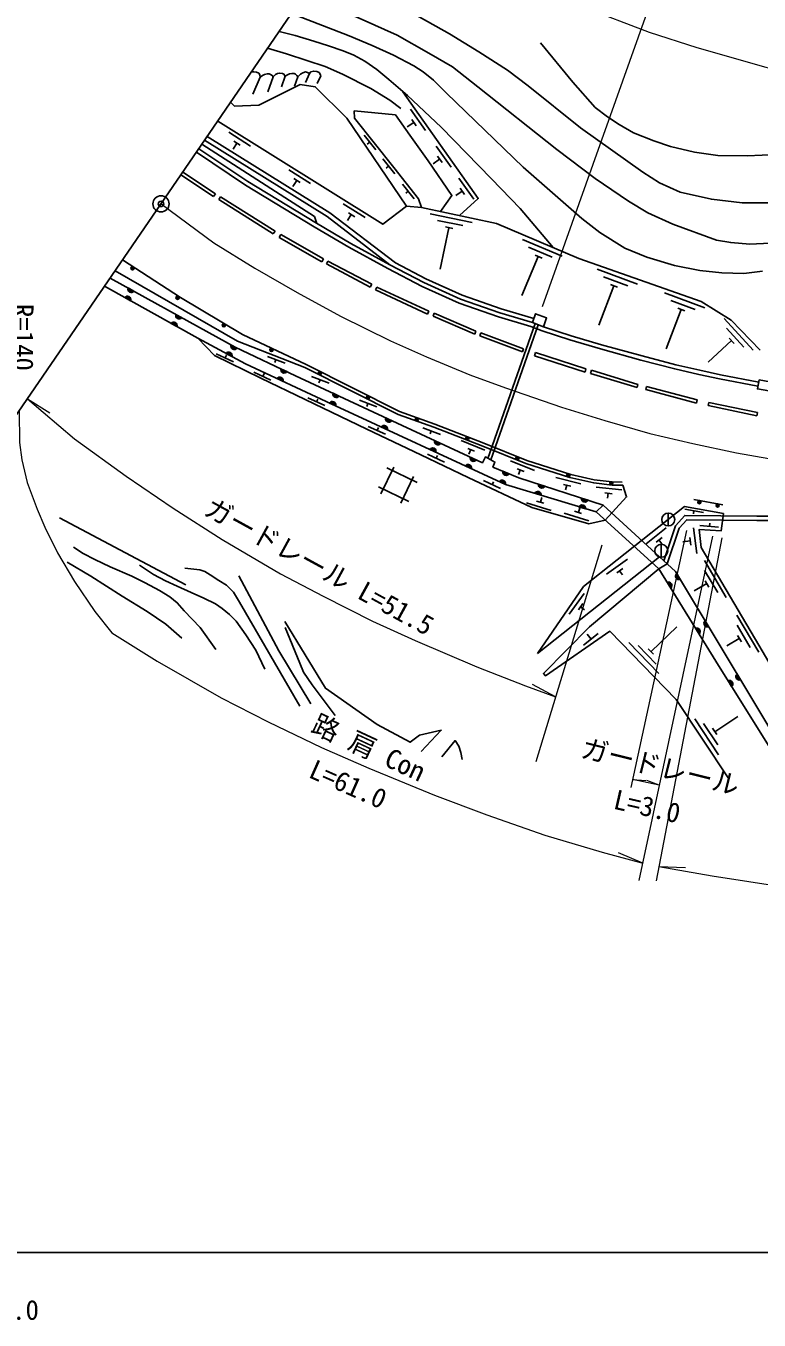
# Model space of a CAD drawing. Units: millimetres at full size, sheet at 1:1000; details may follow other scales. Extents: x 40000 to 680000, y 20000 to 380000.
# Drawn here: x 369752 to 437868, y 198715 to 319064 of the extents above; entities that cross this region are included whole.
import ezdxf
from ezdxf.enums import TextEntityAlignment as Align

# ---------------------------------------------------------------- set-up
doc = ezdxf.new("R2010")
doc.units = ezdxf.units.MM
doc.header["$LTSCALE"] = 1000
doc.header["$PDMODE"] = 32
doc.header["$PDSIZE"] = 500
doc.linetypes.add('CHAIN', pattern=[18.5, 12, -1.5, 3.5, -1.5])
for name, color, linetype, lineweight in [('M-BGD', 7, 'Continuous', 25), ('M-BMK', 2, 'CHAIN', 13), ('M-BMK-OTRS', 5, 'Continuous', 25), ('M-BMK-SRVR', 3, 'Continuous', 25), ('M-STR-HTXT', 7, 'Continuous', 13), ('M-TTL-BAND', 7, 'Continuous', 25)]:
    doc.layers.add(name, color=color, linetype=linetype, lineweight=lineweight)
doc.layers.add('M-OTRS', color=6, linetype='Continuous')
doc.styles.add('ＭＳ ゴシック', font='')
doc.styles.get('ＭＳ ゴシック').set_extended_font_data('MS Gothic')

msp = doc.modelspace()

# ---------------------------------------------------------------- hatches: boundary and pattern name
at = {"layer": 'M-BGD'}
for points in [[(379510, 296523, -1), (379810, 296523, -1)], [(378936, 293809), (379482, 293504, 0.84072)], [(379784, 294391), (379237, 294694, 0.84072)], [(383694, 293786, -1), (383994, 293786, -1)], [(383784, 291098), (383238, 291404, -0.84072)], [(384236, 291928), (383689, 292231, 0.84072)], [(387990, 291231, -1), (388290, 291231, -1)], [(389368, 289102), (388813, 289390, 0.84072)], [(392413, 288936, -1), (392713, 288936, -1)], [(388333, 288609), (388884, 288312, 0.84072)], [(394008, 286913), (393442, 287180, 0.84072)], [(396919, 286757, -1), (397219, 286757, -1)], [(393647, 286004), (393080, 286268, -0.84072)], [(397963, 283996), (398530, 283733, 0.84072)], [(398851, 284640), (398284, 284905, 0.84072)], [(401383, 284504, -1), (401683, 284504, -1)], [(403338, 281506), (402770, 281769, -0.84072)], [(403747, 282347), (403180, 282610, 0.84072)], [(405921, 282459, -1), (406221, 282459, -1)], [(408286, 280241), (407718, 280505, 0.84072)], [(410604, 280707, -1), (410904, 280707, -1)], [(407272, 279684), (407840, 279421, 0.84072)], [(411152, 277887), (410584, 278150, -0.84072)], [(411592, 278708), (411024, 278971, 0.84072)], [(415246, 278851, -1), (415546, 278851, -1)], [(414311, 276424), (413743, 276687, -0.84072)], [(414641, 277414), (414062, 277651, 0.84072)], [(419984, 277263, -1), (420284, 277263, -1)], [(417019, 275601), (417618, 275419, 0.84072)], [(417361, 276452), (417956, 276258, -0.84072)], [(423989, 276529, -1), (424289, 276529, -1)], [(421135, 274350), (421734, 274168, 0.84072)], [(421380, 275144), (421975, 274950, -0.84072)], [(432171, 274778, -1), (432471, 274778, -1)], [(433868, 274467, -1), (434168, 274467, -1)], [(429657, 266789), (429328, 267321, -0.84072)], [(430216, 268128), (430538, 267592, -0.84072)], [(433177, 263195), (432855, 263731, 0.84072)], [(432296, 262516), (431967, 263048, -0.84072)], [(436140, 258252), (435818, 258789, 0.84072)], [(435317, 257640), (434987, 258171, -0.84072)]]:
    msp.add_hatch(color=256, dxfattribs=at).paths.add_polyline_path(points)

# ---------------------------------------------------------------- linework, layer by layer
for p, q in [((391511, 314295), (390841, 312728)), ((392729, 314332), (392229, 312920)), ((393838, 314379), (393491, 313411)), ((395005, 314318), (394718, 313468)), ((396095, 314631), (395737, 313798)), ((406861, 309348), (405474, 311306)), ((405781, 310094), (405176, 309665)), ((406003, 309782), (405598, 310353)), ((390631, 307892), (388601, 309172)), ((389348, 308169), (388992, 307604)), ((389672, 307965), (389080, 308338)), ((402257, 307530), (401163, 308896)), ((401690, 308239), (401462, 308056)), ((409269, 305933), (407881, 307891)), ((408410, 306366), (408006, 306938)), ((396198, 304413), (394168, 305693)), ((404013, 305322), (402918, 306687)), ((403445, 306030), (403218, 305848)), ((408189, 306679), (407583, 306250)), ((387192, 303189), (384149, 305208)), ((387351, 303443), (384318, 305455)), ((394915, 304690), (394559, 304125)), ((395239, 304486), (394647, 304859)), ((411364, 302961), (409977, 304919)), ((387192, 303189), (387351, 303443)), ((405836, 302995), (404741, 304360)), ((405268, 303703), (405040, 303521)), ((410284, 303707), (409679, 303278)), ((410506, 303394), (410101, 303966)), ((387825, 303162), (387669, 302906)), ((392738, 299725), (387669, 302906)), ((392896, 299980), (387825, 303162)), ((401264, 301247), (399233, 302527)), ((399981, 301524), (399625, 300959)), ((400305, 301320), (399712, 301693)), ((411211, 300766), (407296, 301583)), ((410336, 300489), (407987, 300979)), ((392738, 299725), (392896, 299980)), ((409038, 300300), (408236, 296456)), ((409412, 300222), (408727, 300365)), ((393424, 299657), (393272, 299398)), ((397260, 297126), (393272, 299398)), ((397400, 297391), (393424, 299657)), ((419571, 297660), (415883, 299207)), ((418659, 297554), (416446, 298483)), ((384104, 293795), (378739, 297304)), ((397400, 297391), (397260, 297126)), ((417349, 297616), (415829, 293995)), ((417701, 297468), (417056, 297739)), ((397670, 296925), (397806, 297192)), ((401745, 294769), (397670, 296925)), ((401886, 295034), (397806, 297192)), ((426584, 295034), (422835, 296430)), ((401886, 295034), (401745, 294769)), ((424365, 294900), (422995, 291220)), ((425677, 294892), (423428, 295729)), ((424724, 294767), (424068, 295011)), ((378936, 293809), (379482, 293504)), ((379784, 294391), (379237, 294694)), ((402229, 294511), (402363, 294779)), ((407072, 292269), (402229, 294511)), ((407187, 292546), (402363, 294779)), ((432839, 292838), (429090, 294234)), ((407072, 292269), (407187, 292546)), ((430620, 292704), (429249, 289024)), ((431932, 292696), (429683, 293533)), ((430978, 292571), (430322, 292815)), ((383238, 291404), (383784, 291098)), ((384236, 291928), (383689, 292231)), ((407579, 292082), (407691, 292360)), ((411448, 290405), (407579, 292082)), ((411554, 290685), (407691, 292360)), ((412679, 278849), (417074, 291384)), ((412945, 278703), (417354, 291275)), ((437332, 288915), (434624, 291859)), ((411448, 290405), (411554, 290685)), ((412013, 290535), (411913, 290252)), ((415896, 288749), (411913, 290252)), ((415995, 289033), (412013, 290535)), ((436459, 289199), (434834, 290965)), ((389368, 289102), (388813, 289390)), ((415896, 288749), (415995, 289033)), ((435293, 289802), (433123, 287805)), ((435552, 289520), (435078, 290035)), ((387440, 288564), (389028, 287829)), ((388263, 288183), (388386, 288448)), ((388333, 288609), (388884, 288312)), ((393834, 287708), (392199, 288330)), ((392986, 288031), (392882, 287758)), ((416995, 288397), (417087, 288683)), ((421697, 286876), (416995, 288397)), ((421779, 287165), (417087, 288683)), ((390928, 286850), (392517, 286115)), ((391752, 286469), (391875, 286733)), ((394008, 286913), (393442, 287180)), ((397932, 285830), (396296, 286452)), ((421697, 286876), (421779, 287165)), ((422204, 286753), (422283, 287043)), ((426539, 285442), (422204, 286753)), ((426618, 285732), (422283, 287043)), ((393080, 286268), (393647, 286004)), ((397084, 286152), (396980, 285880)), ((426539, 285442), (426618, 285732)), ((427334, 285251), (427408, 285542)), ((432058, 283988), (427334, 285251)), ((432130, 284280), (427408, 285542)), ((395935, 284485), (397523, 283750)), ((396758, 284103), (396881, 284368)), ((398851, 284640), (398284, 284905)), ((402365, 283626), (400730, 284248)), ((432058, 283988), (432130, 284280)), ((433123, 283752), (433187, 284046)), ((437733, 283098), (433187, 284046)), ((397963, 283996), (398530, 283733)), ((401517, 283949), (401413, 283676)), ((437672, 282805), (433123, 283752)), ((437672, 282805), (437733, 283098)), ((401559, 281826), (403147, 281091)), ((402382, 281445), (402505, 281709)), ((402770, 281769), (403338, 281506)), ((403747, 282347), (403180, 282610)), ((408261, 281075), (406625, 281697)), ((407412, 281397), (407309, 281125)), ((408286, 280241), (407718, 280505)), ((412400, 279604), (410181, 280520)), ((407048, 279235), (408636, 278500)), ((407272, 279684), (407840, 279421)), ((411442, 279513), (410795, 279780)), ((411088, 279659), (410914, 279237)), ((403938, 278043), (402738, 275550)), ((407871, 278854), (407994, 279118)), ((410584, 278150), (411152, 277887)), ((411592, 278708), (411024, 278971)), ((416988, 277706), (414770, 278622)), ((403297, 277968), (406111, 276614)), ((405769, 277162), (404569, 274669)), ((414641, 277414), (414062, 277651)), ((416030, 277614), (415383, 277881)), ((415677, 277760), (415502, 277338)), ((421305, 276488), (418978, 277074)), ((402500, 276200), (405314, 274845)), ((412252, 276779), (413840, 276044)), ((413075, 276398), (413198, 276662)), ((413743, 276687), (414311, 276424)), ((417019, 275601), (417618, 275419)), ((417956, 276258), (417361, 276452)), ((420371, 276259), (419692, 276430)), ((420000, 276353), (419889, 275910)), ((425109, 275924), (422722, 276166)), ((424219, 275562), (423522, 275632)), ((423838, 275601), (423792, 275146)), ((416247, 274705), (418538, 273988)), ((417193, 274881), (417861, 274671)), ((417558, 274766), (417695, 275202)), ((421975, 274950), (421380, 275144)), ((422718, 273869), (423388, 274490)), ((431821, 275020), (434490, 274531)), ((372859, 273333), (384619, 267083)), ((419765, 273760), (422055, 273043)), ((420711, 273936), (421379, 273726)), ((421076, 273821), (421212, 274257)), ((421135, 274350), (421734, 274168)), ((429429, 273762), (429429, 272562)), ((432704, 273828), (430978, 274119)), ((431809, 273979), (431760, 273692)), ((429244, 272383), (427364, 270891)), ((432082, 270003), (431770, 272383)), ((432353, 272599), (434098, 272464)), ((433258, 272529), (433280, 272819)), ((428858, 271502), (428310, 271067)), ((428558, 271264), (428842, 270907)), ((428777, 270855), (428777, 269655)), ((431475, 271167), (430796, 271078)), ((431525, 270787), (431434, 271481)), ((417287, 260696), (428609, 269699)), ((425638, 269467), (423690, 268066)), ((425211, 268605), (424643, 268196)), ((424900, 268382), (425167, 268011)), ((434822, 265910), (432787, 269353)), ((434027, 266369), (432806, 268436)), ((429328, 267321), (429657, 266789)), ((430538, 267592), (430216, 268128)), ((433013, 267202), (431850, 266515)), ((433207, 266872), (432851, 267475)), ((421627, 266291), (420221, 264346)), ((421493, 265338), (421083, 264771)), ((421269, 265028), (421639, 264761)), ((433177, 263195), (432855, 263731)), ((437839, 260814), (435804, 264258)), ((421562, 261479), (422930, 262570)), ((422272, 262045), (421908, 262500)), ((427829, 260874), (430213, 263176)), ((431967, 263048), (432296, 262516)), ((437045, 261274), (435824, 263340)), ((436225, 261777), (435869, 262379)), ((425770, 261711), (428548, 258834)), ((426649, 261448), (428316, 259722)), ((434150, 261573), (442181, 248171)), ((436030, 262106), (434868, 261419)), ((427563, 261149), (428049, 260646)), ((441183, 248195), (433856, 259992)), ((436140, 258252), (435818, 258789)), ((434987, 258171), (435317, 257640)), ((431888, 254626), (434099, 251293)), ((432706, 254208), (434032, 252208)), ((433762, 253430), (435890, 254841)), ((433550, 253749), (433937, 253165))]:
    msp.add_line(p, q, dxfattribs=at)
for points in [[(458529, 309193), (454620, 307246), (450681, 305644), (445389, 303868), (441600, 302948), (438835, 302614), (436306, 302625), (433433, 302948), (430544, 303598), (428608, 304465), (427056, 305452), (421273, 309576), (416410, 313495), (414486, 314932), (411835, 316636), (409120, 318330), (406286, 319894), (403217, 321598), (397483, 324688)], [(395653, 322013), (400980, 319669), (404247, 318199), (407196, 316517), (409386, 315249), (411733, 313387), (419087, 307566), (422640, 304881), (425736, 302770), (427524, 301673), (429840, 300617), (433900, 299148), (435232, 298911), (437019, 298772), (438887, 298860), (440534, 299036), (442665, 299714), (445449, 301015), (448985, 302969), (450295, 303691), (453400, 305196), (456005, 306256), (462386, 308723)], [(438196, 296249), (436441, 296048), (434417, 296114), (432348, 296330), (430011, 296785), (427453, 297568), (425396, 298403), (423073, 299859), (421407, 301153), (415959, 305942), (408824, 312799), (407632, 314028), (406665, 314802), (405779, 315360), (403893, 316355), (401932, 317235), (399771, 318149), (394428, 320225)], [(418739, 298444), (415660, 302084), (413010, 304844), (408321, 309652), (405192, 312579), (403482, 314079), (402362, 315003), (401246, 315793), (400232, 316338), (399214, 316759), (397878, 317215), (396516, 317650), (394761, 318155), (393287, 318557)], [(404576, 311390), (403553, 312163), (401812, 313240), (399159, 314575), (397567, 315273), (395855, 315855), (393967, 316464), (392209, 316983)], [(417573, 317484), (420551, 313830), (422626, 311478), (423775, 310597), (424856, 309883), (426188, 309120), (428080, 308388), (429648, 307852), (431860, 307328), (434025, 307023), (436765, 306996), (439533, 307111), (441909, 307541), (449382, 309904)], [(390711, 314795), (390927, 314798), (391189, 314776), (391380, 314669), (391490, 314510), (391511, 314295), (391736, 314443), (391919, 314545), (392165, 314593), (392367, 314591), (392551, 314517), (392671, 314420), (392729, 314332), (392935, 314556), (393124, 314646), (393307, 314677), (393590, 314651), (393717, 314578), (393787, 314480), (393838, 314379), (394057, 314518), (394244, 314595), (394484, 314640), (394685, 314626), (394809, 314566), (394914, 314447), (395005, 314318), (395258, 314580), (395464, 314708), (395728, 314778), (395924, 314744), (396095, 314631), (396211, 314785), (396495, 314863), (396765, 314824), (396990, 314732), (397102, 314590), (397143, 314411), (396816, 313698)], [(387570, 310206), (402916, 300615), (405106, 302309), (399555, 310496), (396635, 313398), (395228, 313613), (391382, 311704), (389146, 311613), (388768, 311956)], [(410036, 301419), (411783, 303008), (404780, 312941)], [(406496, 302165), (406211, 302976), (403923, 305903), (400271, 310497), (400262, 311158), (404085, 310778), (405420, 308903), (407110, 306507), (409323, 303283), (408257, 301794)], [(403573, 296855), (397747, 301342), (386357, 308433)], [(416941, 291865), (413904, 292760), (410287, 294032), (406903, 295553), (404081, 297035), (397974, 301671), (386583, 308763)], [(437756, 285555), (434197, 286236), (432283, 286647), (430033, 287166), (426890, 287988), (423123, 289026), (420298, 289873), (417710, 290709), (416675, 291109), (413658, 291998), (409990, 293288), (406553, 294833), (403384, 296502), (399742, 298473), (396532, 300370), (390154, 304262), (385591, 307315)], [(416804, 291488), (413781, 292379), (410138, 293660), (406728, 295193), (403573, 296855), (399939, 298821), (396738, 300713), (390369, 304599), (385817, 307645)], [(386098, 308056), (390762, 305047), (393802, 303116), (396560, 301326), (396791, 300682)], [(405106, 302309), (406496, 302165), (413463, 300696), (421131, 297423), (432502, 293431), (435259, 291687), (437970, 288924)], [(385723, 290014), (387264, 288411), (391586, 286311), (395690, 284318), (401411, 281575), (406451, 279165), (410848, 277061), (416753, 274269), (422061, 272762), (423554, 273112), (425563, 275256), (425204, 276341), (424209, 276370), (422511, 276571), (420285, 277057), (416200, 278361), (412197, 279994), (407646, 281735), (404337, 282920), (395676, 287292), (389404, 289735), (378052, 296301)], [(422718, 273869), (414311, 276424), (398116, 283925), (390143, 287634), (385723, 290014), (377063, 294857)], [(377580, 295611), (384075, 292017), (389203, 289184), (394811, 286533), (403371, 282521), (412171, 278439), (412444, 278978), (413320, 278498), (413136, 278030), (415561, 277038), (423388, 274490)], [(425158, 276642), (424231, 276669), (422561, 276867), (420363, 277347), (416302, 278643), (412307, 280273), (407750, 282016), (404456, 283196), (395798, 287566), (389873, 290379), (384104, 293795)], [(417843, 291086), (420417, 290255), (423233, 289411), (426994, 288375), (430129, 287554), (432370, 287037), (434276, 286628), (437831, 285948)], [(434150, 261573), (430088, 268341), (423388, 274490)], [(417287, 260696), (421552, 266926), (430949, 274366), (434558, 273706), (434345, 272101), (432288, 272220), (432483, 270569), (437854, 261475), (443758, 251398), (445500, 247853)], [(433856, 259992), (428545, 268587), (422718, 273869)], [(429010, 269331), (430097, 272579), (430968, 273540), (437672, 273473), (440597, 273460), (441835, 273688), (446294, 273382), (448131, 273129), (453401, 272784), (458671, 272485)], [(429333, 269035), (430450, 272373), (431144, 273138), (437669, 273073), (440632, 273060), (441858, 273285), (446253, 272984), (448091, 272730), (453377, 272385), (458655, 272085)], [(374179, 270580), (375070, 270011), (376142, 269448), (377576, 268776), (379585, 267887), (380826, 267277), (382149, 266562), (383115, 265969), (383813, 265424), (384470, 264676), (385938, 263116), (387382, 261078)], [(384248, 262140), (382740, 263418), (381002, 264614), (378707, 266039), (375794, 267895), (373593, 269207)], [(391947, 259242), (391105, 261025), (390195, 262450), (389286, 263713), (388671, 264341), (387982, 264898), (387355, 265308), (386287, 265857), (385090, 266376), (383791, 266959), (382715, 267456), (381612, 268049), (380311, 268926)], [(395213, 255793), (389604, 265484), (389036, 266406), (388375, 267050), (387662, 267487), (386879, 268013), (386385, 268333), (385903, 268468), (384530, 268631)], [(435049, 249036), (430159, 256438), (423994, 262768), (418029, 258624), (417834, 258841), (422120, 263173), (428545, 268587), (429333, 269035)], [(389526, 267918), (393256, 260938), (396215, 256024)], [(406467, 251596), (408335, 253566), (406321, 253112), (405438, 252453), (402370, 254104), (397596, 257478), (393797, 263672)], [(398497, 254950), (396362, 257804), (395555, 258981), (395201, 259816), (393840, 263131)], [(408396, 251098), (409621, 252601), (409960, 252076), (410172, 251506), (410285, 250831)]]:
    msp.add_lwpolyline(points, dxfattribs=at)
for points in [[(416804, 291488), (417097, 292294), (418122, 291911), (417843, 291086)], [(437871, 286153), (438878, 285976), (438764, 285123), (437709, 285309)]]:
    msp.add_lwpolyline(points, close=True, dxfattribs=at)
for centre, radius in [((379660, 296523), 150), ((383844, 293786), 150), ((388140, 291231), 150), ((392563, 288936), 150), ((397069, 286757), 150), ((401533, 284504), 150), ((406071, 282459), 150), ((410754, 280707), 150), ((415396, 278851), 150), ((420134, 277263), 150), ((424139, 276529), 150), ((432321, 274778), 150), ((434018, 274467), 150), ((429429, 273162), 600), ((428777, 270255), 600)]:
    msp.add_circle(centre, radius, dxfattribs=at)
for centre, start, end in [((379182, 293609), 340.67675, 140.89448), ((379537, 294591), 160.93417, 321.1519), ((383484, 291204), 340.67675, 140.89448), ((383989, 292127), 160.95294, 321.17067), ((389116, 289294), 162.46792, 322.68565), ((388583, 288412), 341.59304, 141.81078), ((393749, 287096), 164.59341, 324.81115), ((393340, 286087), 344.94132, 145.15905), ((398224, 283815), 344.98511, 145.20284), ((398590, 284822), 164.77885, 324.99659), ((403031, 281588), 345.03812, 145.25585), ((403486, 282528), 165.00649, 325.22423), ((408025, 280422), 165.00649, 325.22423), ((407533, 279503), 345.03812, 145.25585), ((410845, 277969), 345.03812, 145.25585), ((411331, 278889), 165.00649, 325.22423), ((414004, 276506), 345.03812, 145.25585), ((414372, 277583), 167.64402, 327.86175), ((417303, 275458), 352.99053, 153.20827), ((417676, 276407), 171.85874, 332.07647), ((421419, 274207), 352.99053, 153.20827), ((421695, 275099), 171.85874, 332.07647), ((429446, 267026), 311.60104, 111.81877), ((430424, 267888), 130.8604, 291.07813), ((433063, 263491), 130.8604, 291.07813), ((432085, 262754), 311.60104, 111.81877), ((436026, 258549), 130.82046, 291.03819), ((435105, 257877), 311.7367, 111.95443)]:
    msp.add_arc(centre, 318, start, end, dxfattribs=at)
at = {"layer": 'M-BMK'}
msp.add_lwpolyline([(382303, 302512), (387226, 298893), (391028, 296530), (394965, 294258), (398978, 292071), (403625, 289768), (406966, 288303), (410991, 286624), (414297, 285396), (419512, 283606), (423537, 282363), (427703, 281160), (431706, 280228), (435767, 279370), (441913, 278291)], dxfattribs=at)
at = {"layer": 'M-BMK-OTRS'}
msp.add_line((368704, 282644), (401001, 329827), dxfattribs=at)
at = {"layer": 'M-BMK-SRVR'}
msp.add_circle((382303, 302512), 750, dxfattribs=at)
at = {"layer": 'M-OTRS'}
msp.add_point((382303, 302512), dxfattribs=at)
at = {"layer": 'M-STR-HTXT'}
for p, q in [((417743, 292965), (430740, 329529)), ((369903, 284397), (371975, 283080)), ((431119, 272127), (425958, 248235)), ((433538, 271600), (426709, 239601)), ((434419, 271448), (428305, 239564)), ((423263, 270771), (417124, 250624)), ((418967, 256673), (416804, 257834)), ((428600, 248462), (426122, 248997)), ((426122, 248997), (427347, 248908)), ((428600, 248462), (427448, 248886)), ((427053, 241212), (424798, 242182)), ((428562, 240904), (431016, 240816))]:
    msp.add_line(p, q, dxfattribs=at)
for points in [[(401886, 331119), (405082, 329170), (408657, 327061), (413970, 324267), (418022, 322320), (421492, 320851), (427669, 318481), (432082, 317040), (438501, 315237), (442894, 314232), (446246, 313568), (451201, 312792), (455737, 312249), (459947, 311923), (463908, 311736), (471704, 311778), (475515, 311904), (482120, 312507), (578741, 321295)], [(369903, 284397), (374281, 280665), (379063, 277192), (383442, 274225), (387978, 271312), (393402, 268118), (397375, 266022), (401937, 263721), (405910, 261910), (411653, 259464), (416174, 257702), (418967, 256673)], [(369117, 283248), (369142, 280309), (369375, 278714), (369877, 276591), (370804, 274125), (371515, 272455), (372693, 270053), (374254, 267406), (376163, 264615), (377725, 262610), (381933, 259990), (387891, 256593), (392274, 254359), (397211, 251955), (401599, 250029), (407718, 247524), (412569, 245712), (417966, 243808), (423275, 242243), (427053, 241212)], [(428562, 240904), (433518, 240025), (440314, 238962), (445143, 238448), (448957, 238177), (452600, 238020), (459873, 237866), (465692, 237947), (470578, 238284), (474902, 238654), (515221, 242016), (524212, 242812), (529133, 243276), (535028, 243773), (539788, 244165), (549239, 244938), (556548, 245556), (560529, 245879), (565670, 246181), (570130, 246318), (576071, 246438)]]:
    msp.add_lwpolyline(points, dxfattribs=at)
at = {"layer": 'M-TTL-BAND'}
msp.add_line((40000, 205000), (579000, 205000), dxfattribs=at)

# ---------------------------------------------------------------- texts
at = {"layer": 'M-STR-HTXT', "style": 'ＭＳ ゴシック'}
for s, rotation, p in [('R=140', 269.951, (368074, 290098)), ('ガードレール L=51.5', 331.344, (396309, 267519)), ('路 肩 Con', 335.023, (400982, 250619)), ('ガードレール', 346.086, (428349, 248759)), ('L=61.0', 336.102, (399096, 247216)), ('L=3.0', 347.165, (427152, 245059))]:
    msp.add_text(s, height=1833, rotation=rotation, dxfattribs=at).set_placement(p, align=Align.BOTTOM_CENTER)
at = {"layer": 'M-TTL-BAND', "style": 'ＭＳ ゴシック'}
msp.add_text('300.0', height=1833, dxfattribs=at).set_placement((367844, 198195), align=Align.BOTTOM_CENTER)

doc.saveas('drawing.dxf')
